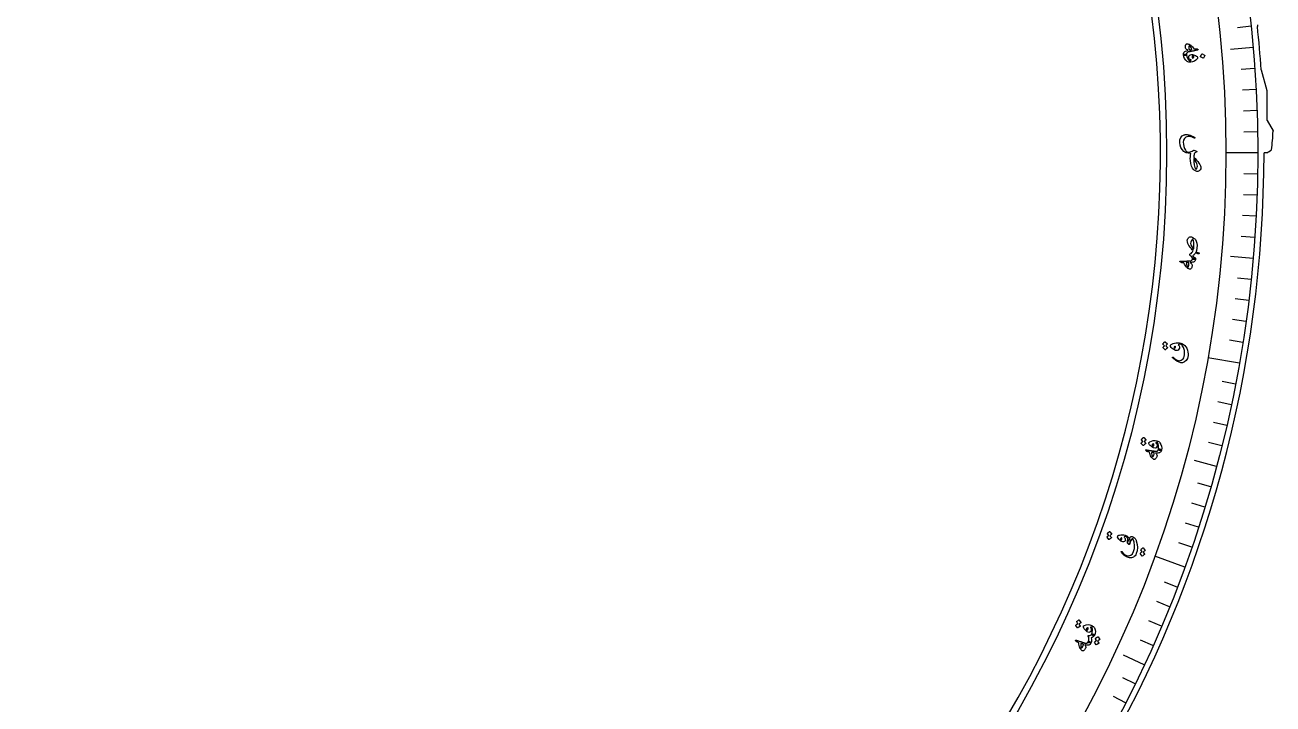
# Model space of a CAD drawing. Header units: millimetres. Extents: x -86 to 86, y -85 to 109.
# Drawn here: x -1.4 to 85.6, y -38.5 to 8.9 of the extents above; entities that cross this region are included whole.
import ezdxf

# ---------------------------------------------------------------- set-up
doc = ezdxf.new("R2010")
doc.units = ezdxf.units.MM
for name, color, linetype in [('CUT_INNER', 6, 'Continuous'), ('CUT_OUTER', 1, 'Continuous'), ('ENGRAVE', 7, 'Continuous'), ('ENGRAVE_FINE', 8, 'Continuous'), ('TEXT', 5, 'Continuous')]:
    doc.layers.add(name, color=color, linetype=linetype)

msp = doc.modelspace()

# ---------------------------------------------------------------- linework, layer by layer
at = {"layer": 'CUT_INNER'}
msp.add_arc((0, 0), 77.775, 126.210938, 87.539062, dxfattribs=at)
at = {"layer": 'CUT_OUTER'}
for points in [[(84.5401, 8.9359), (84.5401, 8.8291)], [(84.8015, 5.8024), (85.1929, 4.3671), (85.1937, 4.3639), (85.1938, 4.3606), (85.1938, 2.3331)], [(85.2136, 2.2587), (85.628, 1.5333), (85.6297, 1.53)], [(85.1937, 0.0044), (85.1901, 0.0043), (85, 0.0043)], [(85, 0.0043), (85, 0)]]:
    msp.add_lwpolyline(points, dxfattribs=at)
for centre, radius, start, end in [((0.7737, 0.0703), 84.2231, 3.902481, 5.969281), ((85.3438, 2.3331), 0.15, 180, 209.73801), ((72.5956, 1.9566), 13.041, 352.360025, 358.125299), ((0.0001, -0.0001), 84.9999, 179.936691, 0.00008), ((83.1932, 3.3555), 3.9029, 300.836831, 306.613407)]:
    msp.add_arc(centre, radius, start, end, dxfattribs=at)
at = {"layer": 'ENGRAVE'}
for points in [[(84.2447, 7.3705), (82.6612, 7.2319)], [(84.5665, 0), (82.3412, 0)], [(84.2447, -7.3705), (82.6612, -7.2319)], [(83.2817, -14.6848), (81.0903, -14.2984)], [(81.685, -21.8874), (80.1496, -21.476)], [(79.4665, -28.9234), (77.3754, -28.1623)], [(76.6433, -35.7393), (75.2027, -35.0676)]]:
    msp.add_lwpolyline(points, dxfattribs=at)
for radius in [84.5665, 82.3412, 78.2085]:
    msp.add_circle((0, 0), radius, dxfattribs=at)
at = {"layer": 'ENGRAVE_FINE'}
for points in [[(84.1032, 8.8396), (83.1548, 8.7399)], [(84.3605, 5.8991), (83.4091, 5.8325)], [(84.4506, 4.4259), (83.4982, 4.376)], [(84.515, 2.9513), (83.5619, 2.918)], [(84.5536, 1.4759), (83.6001, 1.4592)], [(84.5536, -1.4759), (83.6001, -1.4592)], [(84.515, -2.9513), (83.5619, -2.918)], [(84.4506, -4.4259), (83.4982, -4.376)], [(84.3605, -5.8991), (83.4091, -5.8325)], [(84.1032, -8.8396), (83.1548, -8.7399)], [(83.9362, -10.3061), (82.9896, -10.1898)], [(83.7435, -11.7694), (82.7991, -11.6367)], [(83.5253, -13.2291), (82.5834, -13.0799)], [(83.0128, -16.136), (82.0766, -15.9541)], [(82.7185, -17.5824), (81.7857, -17.3841)], [(82.3991, -19.0233), (81.4698, -18.8088)], [(82.0545, -20.4585), (81.1291, -20.2278)], [(81.2905, -23.3097), (80.3738, -23.0468)], [(80.8713, -24.7249), (79.9593, -24.446)], [(80.4275, -26.1325), (79.5205, -25.8378)], [(79.9592, -27.5322), (79.0575, -27.2217)], [(78.9496, -30.3059), (78.0593, -29.9641)], [(78.4087, -31.6792), (77.5244, -31.3219)], [(77.8439, -33.0428), (76.966, -32.6701)], [(77.2553, -34.3963), (76.3841, -34.0084)], [(76.0079, -37.0715), (75.1507, -36.6534)], [(75.3493, -38.3924), (74.4996, -37.9594)]]:
    msp.add_lwpolyline(points, dxfattribs=at)
at = {"layer": 'TEXT'}
for points in [[(80.3931, 7.2282), (80.4091, 7.2155), (80.4119, 7.2047), (80.4013, 7.1956), (80.3775, 7.1884), (80.363, 7.1854), (80.343, 7.1811), (80.3174, 7.1753), (80.2863, 7.1682), (80.2493, 7.1598), (80.2061, 7.1502), (80.1568, 7.1396), (80.1013, 7.1277), (80.0468, 7.1161), (79.998, 7.1057), (79.9548, 7.0965), (79.9174, 7.0887), (79.8859, 7.082), (79.8603, 7.0767), (79.8408, 7.0727), (79.8272, 7.0699), (79.742, 7.0501), (79.6765, 7.0268), (79.6307, 6.9998), (79.6046, 6.9693), (79.5952, 6.9485), (79.59, 6.924), (79.5891, 6.8956), (79.5923, 6.8635), (79.5908, 6.8442), (79.5828, 6.8288), (79.5681, 6.8172), (79.5468, 6.8096), (79.5208, 6.8053), (79.4942, 6.8039), (79.4671, 6.8055), (79.4394, 6.8099), (79.4156, 6.8166), (79.3976, 6.8247), (79.3854, 6.8342), (79.3791, 6.8451), (79.3744, 6.9068), (79.381, 6.961), (79.399, 7.0075), (79.4283, 7.0465), (79.4734, 7.0811), (79.5341, 7.1117), (79.6103, 7.1385), (79.7021, 7.1613), (79.6424, 7.1896), (79.5948, 7.2196), (79.5593, 7.2511), (79.5358, 7.2844), (79.5259, 7.3122), (79.52, 7.3454), (79.5181, 7.3841), (79.5201, 7.4281), (79.5262, 7.475), (79.5347, 7.5146), (79.5456, 7.547), (79.559, 7.5723), (79.5766, 7.5933), (79.5956, 7.6079), (79.6162, 7.6162), (79.6383, 7.618), (79.6663, 7.6151), (79.6977, 7.6087), (79.7323, 7.5988), (79.7703, 7.5852), (79.8087, 7.5698), (79.8394, 7.5559), (79.8625, 7.5438), (79.8779, 7.5333), (79.9427, 7.473), (80.0044, 7.4063), (80.0631, 7.3333), (80.1186, 7.2539), (80.1638, 7.2611), (80.2028, 7.2669), (80.2357, 7.2712), (80.2624, 7.2741), (80.285, 7.2748), (80.3055, 7.2726), (80.3239, 7.2675), (80.3401, 7.2595)], [(79.9757, 7.2242), (79.9384, 7.3075), (79.8955, 7.3771), (79.8469, 7.433), (79.7927, 7.4751), (79.7856, 7.4776), (79.7794, 7.4768), (79.7741, 7.4729), (79.7697, 7.4658), (79.7614, 7.4401), (79.7558, 7.4126), (79.753, 7.3832), (79.7528, 7.352), (79.7553, 7.319), (79.7605, 7.2841), (79.7684, 7.2474), (79.779, 7.2088), (79.7815, 7.2029), (79.7854, 7.1969), (79.7909, 7.1906), (79.7979, 7.1843), (79.8172, 7.1874), (79.8373, 7.1911), (79.8582, 7.1953), (79.88, 7.2), (79.9027, 7.2053), (79.9262, 7.2111), (79.9505, 7.2174), (79.9757, 7.2242)], [(80.371, 6.6544), (80.37, 6.6378), (80.3644, 6.6191), (80.3542, 6.5981), (80.3394, 6.575), (80.2483, 6.4739), (80.1424, 6.4003), (80.0218, 6.3541), (79.8865, 6.3351), (79.8151, 6.3368), (79.7509, 6.3464), (79.6937, 6.364), (79.6437, 6.3896), (79.5375, 6.4769), (79.4581, 6.5818), (79.4053, 6.7045), (79.3791, 6.8451), (79.3813, 6.8597), (79.3905, 6.8728), (79.4066, 6.8844), (79.4297, 6.8946), (79.4427, 6.8987), (79.4559, 6.9019), (79.4696, 6.9041), (79.4837, 6.9052), (79.4977, 6.9056), (79.5111, 6.9055), (79.524, 6.9049), (79.5363, 6.9038), (79.5579, 6.8993), (79.5744, 6.8911), (79.5859, 6.8791), (79.5923, 6.8635), (79.6228, 6.7266), (79.6675, 6.6093), (79.7265, 6.5114), (79.8, 6.4331), (79.833, 6.4398), (79.8591, 6.4468), (79.8783, 6.4542), (79.8907, 6.4619), (79.9011, 6.4708), (79.9078, 6.4788), (79.9106, 6.4859), (79.9097, 6.4921), (79.9078, 6.4963), (79.9055, 6.4995), (79.9026, 6.5018), (79.8992, 6.5032), (79.8506, 6.5222), (79.8121, 6.5473), (79.7839, 6.5787), (79.7659, 6.6162), (79.7478, 6.7281), (79.7718, 6.808), (79.8382, 6.8562), (79.947, 6.8726), (80.0106, 6.8685), (80.0774, 6.855), (80.1473, 6.8323), (80.2204, 6.8002), (80.2839, 6.7651), (80.3302, 6.729), (80.3592, 6.6922), (80.371, 6.6544)], [(80.1086, 6.7117), (80.1, 6.7347), (80.0808, 6.7518), (80.0511, 6.7629), (80.0108, 6.768), (80.0046, 6.7674), (80.0002, 6.7665), (79.9976, 6.7656), (79.9968, 6.7645), (79.9931, 6.7401), (79.992, 6.7157), (79.9936, 6.6911), (79.9979, 6.6665), (80.0043, 6.6451), (80.0124, 6.6277), (80.0223, 6.6143), (80.034, 6.605), (80.0698, 6.6349), (80.0942, 6.6626), (80.1071, 6.6882), (80.1086, 6.7117)], [(80.8603, 6.823), (80.8635, 6.8202), (80.8656, 6.8162), (80.8667, 6.8108), (80.8666, 6.8042), (80.8519, 6.756), (80.8327, 6.7102), (80.8092, 6.6667), (80.7813, 6.6256), (80.7768, 6.6215), (80.7722, 6.6195), (80.7675, 6.6195), (80.7625, 6.6217), (80.5732, 6.7193), (80.5685, 6.7231), (80.567, 6.7284), (80.5687, 6.7352), (80.5735, 6.7434), (80.5777, 6.7505), (80.5839, 6.7617), (80.5922, 6.777), (80.6025, 6.7964), (80.6148, 6.8202), (80.6291, 6.8487), (80.6453, 6.8818), (80.6636, 6.9197), (80.6667, 6.9248), (80.6701, 6.9275), (80.6736, 6.9278), (80.6774, 6.9257)], [(80.6013, -1.0356), (80.588, -1.1189), (80.5481, -1.1892), (80.4816, -1.2464), (80.3884, -1.2906), (80.353, -1.2951), (80.3135, -1.2906), (80.2701, -1.2771), (80.2226, -1.2546), (80.1769, -1.2289), (80.1389, -1.2057), (80.1086, -1.185), (80.086, -1.1669), (80.0019, -1.0618), (79.9371, -0.9204), (79.8914, -0.7426), (79.8645, -0.5285), (79.859, -0.3997), (79.8622, -0.2767), (79.8742, -0.1592), (79.8948, -0.0474), (79.7205, -0.021), (79.5804, 0.013), (79.4745, 0.0545), (79.4027, 0.1037), (79.2917, 0.2323), (79.2087, 0.3784), (79.1535, 0.542), (79.126, 0.7232), (79.1331, 0.9142), (79.1869, 1.0674), (79.2877, 1.183), (79.4355, 1.2611), (79.4585, 1.268), (79.4826, 1.2737), (79.5077, 1.2782), (79.5338, 1.2816), (79.5609, 1.2835), (79.5888, 1.2837), (79.6174, 1.282), (79.6468, 1.2787), (79.6989, 1.2712), (79.7502, 1.2614), (79.8009, 1.2492), (79.8508, 1.2346), (79.8999, 1.2177), (79.9479, 1.1987), (79.995, 1.1776), (80.041, 1.1543), (80.0597, 1.144), (80.0776, 1.1338), (80.0945, 1.1237), (80.1105, 1.1137), (80.1257, 1.1041), (80.1399, 1.0948), (80.1533, 1.086), (80.1657, 1.0776), (80.1728, 1.0716), (80.1772, 1.0653), (80.1789, 1.0586), (80.1779, 1.0516), (80.1752, 1.0442), (80.1716, 1.0385), (80.167, 1.0345), (80.1616, 1.0324), (80.1553, 1.0317), (80.1485, 1.0322), (80.141, 1.0339), (80.133, 1.0368), (80.1064, 1.0538), (80.0773, 1.0699), (80.0454, 1.0851), (80.0109, 1.0993), (79.9226, 1.1289), (79.8396, 1.1467), (79.7618, 1.1527), (79.6892, 1.1469), (79.5519, 1.1008), (79.4526, 1.0191), (79.3915, 0.9019), (79.3683, 0.7489), (79.3765, 0.6015), (79.4056, 0.4583), (79.4554, 0.3192), (79.5261, 0.1841), (79.5555, 0.1433), (79.591, 0.108), (79.6328, 0.0784), (79.6808, 0.0544), (79.6875, 0.0516), (79.6957, 0.0503), (79.7054, 0.0504), (79.7165, 0.052), (79.8229, 0.073), (79.9161, 0.1002), (79.9963, 0.1337), (80.0634, 0.1734), (80.0757, 0.1813), (80.0866, 0.186), (80.0959, 0.1873), (80.1038, 0.1854), (80.2989, 0.112), (80.3136, 0.1014), (80.3197, 0.0912), (80.3172, 0.0812), (80.306, 0.0715), (80.1563, -0.0166), (80.134, -0.0638), (80.117, -0.1242), (80.1053, -0.198), (80.0988, -0.2852), (80.1992, -0.3892), (80.2921, -0.4938), (80.3774, -0.5988), (80.4551, -0.7043), (80.5197, -0.8052), (80.5656, -0.8941), (80.5928, -0.971), (80.6013, -1.0356)], [(80.2479, -1.1478), (80.3045, -1.0755), (80.3391, -0.9995), (80.3516, -0.9199), (80.3421, -0.8368), (80.3114, -0.7465), (80.2601, -0.643), (80.1883, -0.5265), (80.0959, -0.3969), (80.0936, -0.6317), (80.1181, -0.8351), (80.1695, -1.007), (80.2479, -1.1478)], [(79.647, -6.1033), (79.6547, -6.0671), (79.6725, -6.0268), (79.7005, -5.9826), (79.7385, -5.9343), (79.78, -5.8924), (79.8211, -5.8654), (79.8616, -5.8532), (79.9016, -5.8558), (79.9412, -5.8689), (79.985, -5.8882), (80.0332, -5.9138), (80.0857, -5.9458), (80.1335, -5.9782), (80.17, -6.0053), (80.1954, -6.027), (80.2095, -6.0435), (80.2701, -6.1658), (80.3093, -6.3039), (80.327, -6.4579), (80.3231, -6.6277), (80.3197, -6.662), (80.3151, -6.696), (80.3093, -6.7295), (80.3023, -6.7627), (80.2944, -6.7953), (80.2855, -6.8273), (80.2759, -6.8585), (80.2653, -6.8891), (80.2863, -6.9022), (80.3247, -6.92), (80.3806, -6.9427), (80.454, -6.9703), (80.4682, -6.9772), (80.4758, -6.9878), (80.4768, -7.002), (80.4712, -7.0199), (80.4612, -7.0346), (80.4487, -7.0444), (80.4337, -7.0491), (80.4161, -7.0487), (80.3947, -7.0428), (80.3725, -7.0359), (80.3495, -7.028), (80.3257, -7.0192), (80.3012, -7.0092), (80.2762, -6.9981), (80.2507, -6.9856), (80.2248, -6.972), (80.1915, -7.0281), (80.1547, -7.0773), (80.1143, -7.1196), (80.0702, -7.1549), (80.0558, -7.1651), (80.0452, -7.1748), (80.0386, -7.1839), (80.0358, -7.1925), (80.0373, -7.1998), (80.0429, -7.2075), (80.0526, -7.2156), (80.0664, -7.224), (80.1358, -7.2656), (80.184, -7.309), (80.2113, -7.3541), (80.2174, -7.4008), (80.2152, -7.4068), (80.2097, -7.4127), (80.201, -7.4187), (80.1889, -7.4246), (80.1455, -7.4363), (80.1086, -7.4417), (80.0782, -7.4409), (80.0544, -7.4337), (80.0342, -7.4217), (80.0191, -7.4089), (80.0092, -7.3954), (80.0043, -7.3812), (79.9877, -7.32), (79.9549, -7.2624), (79.906, -7.2085), (79.8408, -7.1583), (79.8282, -7.1477), (79.8196, -7.1355), (79.815, -7.1215), (79.8145, -7.1058), (79.8182, -7.0891), (79.8262, -7.0746), (79.8385, -7.0623), (79.855, -7.0521), (79.914, -7.0128), (79.9657, -6.9602), (80.0102, -6.8944), (80.0474, -6.8154), (79.9967, -6.7591), (79.9494, -6.7043), (79.9055, -6.6511), (79.8651, -6.5994), (79.7654, -6.4513), (79.6958, -6.3194), (79.6563, -6.2035), (79.647, -6.1033)], [(80.0153, -6.0265), (79.9569, -6.0922), (79.9154, -6.1633), (79.8907, -6.2398), (79.8828, -6.3217), (79.8883, -6.3597), (79.9028, -6.4068), (79.9265, -6.463), (79.9592, -6.5284), (79.9773, -6.5619), (79.9945, -6.5928), (80.0106, -6.6208), (80.0258, -6.6462), (80.0402, -6.6687), (80.0539, -6.6886), (80.0669, -6.7056), (80.0793, -6.72), (80.0932, -6.6449), (80.1019, -6.5556), (80.1053, -6.4521), (80.1036, -6.3344), (80.0962, -6.221), (80.0829, -6.1326), (80.0638, -6.0691), (80.0388, -6.0307), (80.0333, -6.0247), (80.0275, -6.022), (80.0215, -6.0226), (80.0153, -6.0265)], [(79.151, -7.5939), (79.1375, -7.5787), (79.1368, -7.5676), (79.1488, -7.5608), (79.1735, -7.5581), (79.1883, -7.5579), (79.2088, -7.5573), (79.235, -7.5564), (79.2669, -7.5552), (79.3048, -7.5537), (79.349, -7.5523), (79.3994, -7.5509), (79.4561, -7.5494), (79.5119, -7.5479), (79.5618, -7.5466), (79.6058, -7.5455), (79.6441, -7.5446), (79.6763, -7.5439), (79.7024, -7.5433), (79.7223, -7.5429), (79.7362, -7.5426), (79.8236, -7.5386), (79.8922, -7.5275), (79.9421, -7.5091), (79.9733, -7.4836), (79.9863, -7.4648), (79.9958, -7.4414), (80.0018, -7.4136), (80.0043, -7.3812), (80.0092, -7.3623), (80.0199, -7.3485), (80.0364, -7.3397), (80.0586, -7.3359), (80.085, -7.3362), (80.1114, -7.3395), (80.1379, -7.3458), (80.1643, -7.3552), (80.1866, -7.366), (80.2029, -7.3773), (80.2131, -7.3889), (80.2174, -7.4008), (80.211, -7.4631), (80.1948, -7.5158), (80.1686, -7.5588), (80.1327, -7.5921), (80.082, -7.6182), (80.0167, -7.6374), (79.9369, -7.6498), (79.8424, -7.6554), (79.8959, -7.6944), (79.9371, -7.7327), (79.9661, -7.7706), (79.9829, -7.8079), (79.9874, -7.8372), (79.9869, -7.8711), (79.9814, -7.9097), (79.971, -7.9528), (79.9561, -7.9979), (79.9401, -8.0354), (79.923, -8.0653), (79.905, -8.0876), (79.8836, -8.1049), (79.8621, -8.1156), (79.8403, -8.1196), (79.8183, -8.1171), (79.7914, -8.1088), (79.7619, -8.0964), (79.7298, -8.0799), (79.6952, -8.0592), (79.6606, -8.0366), (79.6331, -8.0171), (79.6128, -8.0007), (79.5997, -7.9875), (79.5477, -7.9161), (79.4997, -7.8393), (79.4559, -7.757), (79.416, -7.6693), (79.3703, -7.668), (79.3309, -7.6664), (79.2978, -7.6645), (79.271, -7.6624), (79.2486, -7.6589), (79.2289, -7.653), (79.2118, -7.6446), (79.1973, -7.6339)], [(79.5619, -7.6667), (79.5831, -7.7551), (79.6122, -7.8313), (79.6493, -7.8952), (79.6945, -7.9468), (79.701, -7.9506), (79.7072, -7.9511), (79.7132, -7.9483), (79.7189, -7.9421), (79.7319, -7.9185), (79.7426, -7.8925), (79.751, -7.8642), (79.7571, -7.8336), (79.7608, -7.8007), (79.7623, -7.7654), (79.7614, -7.7278), (79.7581, -7.688), (79.7568, -7.6817), (79.754, -7.675), (79.7497, -7.6679), (79.7441, -7.6603), (79.7245, -7.6599), (79.7041, -7.6598), (79.6827, -7.66), (79.6604, -7.6607), (79.6372, -7.6616), (79.6131, -7.663), (79.588, -7.6646), (79.5619, -7.6667)], [(77.9535, -13.3533), (77.9511, -13.3499), (77.95, -13.3456), (77.9503, -13.3403), (77.952, -13.334), (77.9645, -13.3127), (77.9778, -13.2923), (77.9918, -13.2727), (78.0066, -13.254), (78.0223, -13.2361), (78.0391, -13.2187), (78.057, -13.202), (78.076, -13.186), (78.0814, -13.1832), (78.0868, -13.1824), (78.0922, -13.1838), (78.0975, -13.1872), (78.2567, -13.3288), (78.2586, -13.3322), (78.2578, -13.3367), (78.2544, -13.3423), (78.2485, -13.3489), (78.2433, -13.3532), (78.236, -13.3605), (78.2265, -13.3706), (78.2148, -13.3837), (78.2008, -13.3998), (78.1843, -13.4191), (78.1653, -13.4415), (78.1438, -13.4671), (78.2668, -13.5791), (78.2703, -13.5839), (78.2704, -13.5894), (78.2671, -13.5954), (78.2604, -13.602), (78.2546, -13.6077), (78.2457, -13.6168), (78.2339, -13.6292), (78.2191, -13.645), (78.2012, -13.6645), (78.1802, -13.6878), (78.1562, -13.7151), (78.1289, -13.7464), (78.1248, -13.7494), (78.121, -13.7503), (78.1176, -13.7493), (78.1145, -13.7462), (77.9634, -13.6028), (77.961, -13.5994), (77.96, -13.595), (77.9603, -13.5897), (77.962, -13.5835), (77.9717, -13.5652), (77.9824, -13.5477), (77.994, -13.5309), (78.0065, -13.5149), (78.0197, -13.4996), (78.0336, -13.485), (78.0482, -13.4712), (78.0633, -13.458)], [(78.4807, -13.4436), (78.4887, -13.4225), (78.5055, -13.4011), (78.531, -13.3794), (78.5654, -13.3574), (78.6551, -13.3153), (78.7583, -13.2856), (78.8752, -13.2683), (79.0056, -13.2634), (79.0729, -13.2669), (79.1402, -13.2763), (79.2073, -13.2918), (79.2744, -13.3134), (79.3802, -13.3666), (79.4716, -13.4374), (79.5486, -13.526), (79.6109, -13.6324), (79.6641, -13.7676), (79.697, -13.8986), (79.7096, -14.0252), (79.702, -14.1475), (79.6532, -14.3428), (79.5703, -14.491), (79.4533, -14.5918), (79.3027, -14.6453), (79.2541, -14.6488), (79.203, -14.6451), (79.1492, -14.6343), (79.0929, -14.6163), (79.0319, -14.5929), (78.9715, -14.5648), (78.9119, -14.532), (78.853, -14.4945), (78.7948, -14.4529), (78.737, -14.4074), (78.6798, -14.3582), (78.623, -14.3052), (78.6173, -14.298), (78.6142, -14.2909), (78.6137, -14.2841), (78.616, -14.2774), (78.62, -14.2705), (78.6243, -14.2651), (78.6289, -14.2612), (78.6339, -14.259), (78.6406, -14.2578), (78.6477, -14.2591), (78.6553, -14.2629), (78.6634, -14.2691), (78.7596, -14.3575), (78.8495, -14.425), (78.9333, -14.4715), (79.0109, -14.4969), (79.0863, -14.5044), (79.1585, -14.4961), (79.2276, -14.472), (79.2934, -14.432), (79.3529, -14.3748), (79.4, -14.3006), (79.4346, -14.2095), (79.4567, -14.1015), (79.4633, -14.0266), (79.4638, -13.9518), (79.4582, -13.8769), (79.4465, -13.8021), (79.4286, -13.7274), (79.4041, -13.653), (79.3733, -13.579), (79.336, -13.5053), (79.2993, -13.4467), (79.2613, -13.4019), (79.2218, -13.3707), (79.1809, -13.3532), (79.1397, -13.3474), (79.0993, -13.3509), (79.0597, -13.364), (79.0209, -13.3866), (79.0711, -13.4694), (79.0957, -13.5496), (79.0947, -13.6269), (79.0683, -13.7013), (79.01, -13.7712), (78.9318, -13.7995), (78.8336, -13.7863), (78.7156, -13.7316), (78.604, -13.657), (78.5277, -13.5842), (78.4866, -13.5131), (78.4807, -13.4436)], [(78.8037, -13.4869), (78.775, -13.5067), (78.7535, -13.5264), (78.7393, -13.5462), (78.7322, -13.5661), (78.7323, -13.584), (78.7386, -13.6027), (78.751, -13.6221), (78.7697, -13.6423), (78.7872, -13.6287), (78.8014, -13.6123), (78.8126, -13.5933), (78.8205, -13.5717), (78.8231, -13.5507), (78.8211, -13.5296), (78.8147, -13.5083), (78.8037, -13.4869)], [(76.4524, -20.0265), (76.4503, -20.0229), (76.4496, -20.0185), (76.4504, -20.0132), (76.4526, -20.0072), (76.4669, -19.987), (76.4819, -19.9679), (76.4976, -19.9496), (76.5139, -19.9323), (76.5311, -19.9158), (76.5493, -19.9), (76.5686, -19.8849), (76.5889, -19.8705), (76.5946, -19.8682), (76.6, -19.8679), (76.6052, -19.8698), (76.6102, -19.8736), (76.7566, -20.0283), (76.7582, -20.0319), (76.757, -20.0363), (76.7532, -20.0416), (76.7467, -20.0476), (76.7412, -20.0515), (76.7332, -20.0581), (76.7229, -20.0674), (76.7101, -20.0794), (76.6948, -20.0943), (76.6767, -20.112), (76.6558, -20.1327), (76.6322, -20.1562), (76.745, -20.2785), (76.7482, -20.2836), (76.7478, -20.2889), (76.744, -20.2946), (76.7367, -20.3006), (76.7304, -20.3058), (76.7209, -20.3141), (76.708, -20.3255), (76.6919, -20.3399), (76.6724, -20.3577), (76.6495, -20.3792), (76.6231, -20.4043), (76.5933, -20.433), (76.5889, -20.4356), (76.5851, -20.4363), (76.5817, -20.4349), (76.5789, -20.4316), (76.4408, -20.2758), (76.4387, -20.2722), (76.438, -20.2677), (76.4388, -20.2625), (76.441, -20.2564), (76.4523, -20.239), (76.4645, -20.2225), (76.4774, -20.2068), (76.4913, -20.192), (76.5058, -20.1779), (76.5209, -20.1646), (76.5366, -20.152), (76.5528, -20.1402)], [(76.7554, -20.7644), (76.7447, -20.7471), (76.7458, -20.7361), (76.7588, -20.7314), (76.7836, -20.7329), (76.7982, -20.7352), (76.8185, -20.7381), (76.8445, -20.7416), (76.8762, -20.7457), (76.9138, -20.7506), (76.9576, -20.7566), (77.0075, -20.7637), (77.0637, -20.7717), (77.1189, -20.7796), (77.1683, -20.7867), (77.2119, -20.793), (77.2497, -20.7985), (77.2816, -20.8032), (77.3074, -20.807), (77.3272, -20.8099), (77.3409, -20.812), (77.4277, -20.8227), (77.4972, -20.8233), (77.5495, -20.8136), (77.5846, -20.7937), (77.6005, -20.7773), (77.6138, -20.7558), (77.6244, -20.7294), (77.6323, -20.6979), (77.6403, -20.6801), (77.6531, -20.6682), (77.6708, -20.6623), (77.6934, -20.6623), (77.7194, -20.667), (77.7449, -20.6747), (77.7699, -20.6854), (77.7944, -20.699), (77.8145, -20.7135), (77.8287, -20.7273), (77.8368, -20.7405), (77.839, -20.753), (77.8223, -20.8133), (77.7975, -20.8625), (77.7645, -20.9005), (77.7234, -20.9273), (77.6691, -20.9445), (77.6015, -20.9525), (77.5207, -20.9514), (77.4267, -20.9411), (77.4728, -20.9884), (77.507, -21.0332), (77.5293, -21.0753), (77.5396, -21.1149), (77.5391, -21.1446), (77.5329, -21.1779), (77.5211, -21.215), (77.5036, -21.2558), (77.4813, -21.2978), (77.4592, -21.332), (77.4374, -21.3586), (77.4158, -21.3776), (77.3919, -21.391), (77.3689, -21.398), (77.3467, -21.3983), (77.3255, -21.3921), (77.3003, -21.3795), (77.2733, -21.3623), (77.2445, -21.3406), (77.2138, -21.3144), (77.1835, -21.2863), (77.1597, -21.2625), (77.1424, -21.2429), (77.1317, -21.2277), (77.0924, -21.1486), (77.058, -21.0648), (77.0285, -20.9763), (77.004, -20.8832), (76.9591, -20.8742), (76.9206, -20.866), (76.8882, -20.8587), (76.8622, -20.852), (76.8407, -20.8448), (76.8223, -20.8357), (76.8068, -20.8246), (76.7943, -20.8116)], [(76.9691, -20.24), (76.9755, -20.2249), (76.987, -20.2093), (77.0035, -20.1931), (77.0251, -20.1765), (77.1441, -20.1122), (77.2682, -20.078), (77.3973, -20.074), (77.5313, -20.1003), (77.5983, -20.1252), (77.6558, -20.1553), (77.704, -20.1908), (77.7429, -20.2315), (77.8142, -20.3495), (77.854, -20.4758), (77.8623, -20.6103), (77.839, -20.753), (77.832, -20.7661), (77.8189, -20.7754), (77.7997, -20.781), (77.7745, -20.7827), (77.7609, -20.7823), (77.7474, -20.7807), (77.7338, -20.7781), (77.7201, -20.7744), (77.7069, -20.77), (77.6943, -20.7653), (77.6824, -20.7604), (77.6712, -20.7551), (77.6524, -20.7435), (77.6397, -20.7301), (77.633, -20.7148), (77.6323, -20.6979), (77.6501, -20.558), (77.6474, -20.4319), (77.6244, -20.3196), (77.5809, -20.2213), (77.5476, -20.2167), (77.5206, -20.2148), (77.5, -20.2154), (77.4858, -20.2186), (77.473, -20.2235), (77.4641, -20.2289), (77.4591, -20.2346), (77.4579, -20.2408), (77.4583, -20.2453), (77.4594, -20.2492), (77.4614, -20.2523), (77.4641, -20.2547), (77.5037, -20.2887), (77.5317, -20.3252), (77.5479, -20.3642), (77.5523, -20.4056), (77.5319, -20.5173), (77.4823, -20.5846), (77.4035, -20.6075), (77.2956, -20.586), (77.2371, -20.5606), (77.1788, -20.5254), (77.1206, -20.4806), (77.0626, -20.426), (77.0145, -20.372), (76.9829, -20.323), (76.9677, -20.279), (76.9691, -20.24)], [(77.1975, -20.3809), (77.1979, -20.4053), (77.2103, -20.4277), (77.2345, -20.4481), (77.2707, -20.4664), (77.2768, -20.4679), (77.2812, -20.4686), (77.284, -20.4686), (77.2851, -20.4678), (77.2968, -20.4462), (77.306, -20.4236), (77.3127, -20.4001), (77.3169, -20.3756), (77.318, -20.3533), (77.3161, -20.3343), (77.3112, -20.3184), (77.3033, -20.3058), (77.2596, -20.3219), (77.2274, -20.3397), (77.2067, -20.3594), (77.1975, -20.3809)], [(77.1483, -20.9051), (77.1543, -20.9958), (77.1702, -21.0758), (77.1961, -21.145), (77.232, -21.2035), (77.2377, -21.2083), (77.2438, -21.2099), (77.2501, -21.2081), (77.2568, -21.2029), (77.2736, -21.1818), (77.2885, -21.158), (77.3015, -21.1315), (77.3127, -21.1024), (77.3219, -21.0705), (77.3292, -21.036), (77.3346, -20.9988), (77.3381, -20.959), (77.3378, -20.9526), (77.3362, -20.9455), (77.3332, -20.9378), (77.3289, -20.9294), (77.3097, -20.9257), (77.2896, -20.9221), (77.2685, -20.9188), (77.2464, -20.9157), (77.2233, -20.9127), (77.1993, -20.91), (77.1743, -20.9074), (77.1483, -20.9051)], [(74.0815, -26.582), (74.0797, -26.5782), (74.0794, -26.5738), (74.0806, -26.5686), (74.0833, -26.5628), (74.0993, -26.5441), (74.1159, -26.5264), (74.1331, -26.5097), (74.1509, -26.4939), (74.1694, -26.4791), (74.1889, -26.465), (74.2094, -26.4518), (74.2309, -26.4393), (74.2368, -26.4375), (74.2422, -26.4378), (74.2472, -26.44), (74.2519, -26.4443), (74.3842, -26.6109), (74.3854, -26.6146), (74.3839, -26.6189), (74.3796, -26.6237), (74.3726, -26.6292), (74.3668, -26.6325), (74.3583, -26.6383), (74.3472, -26.6466), (74.3335, -26.6574), (74.3169, -26.6708), (74.2974, -26.6868), (74.2748, -26.7054), (74.2492, -26.7267), (74.3509, -26.8581), (74.3536, -26.8634), (74.3528, -26.8687), (74.3485, -26.874), (74.3407, -26.8793), (74.334, -26.8839), (74.3238, -26.8913), (74.31, -26.9014), (74.2927, -26.9143), (74.2717, -26.9303), (74.247, -26.9495), (74.2186, -26.9721), (74.1864, -26.9979), (74.1818, -27.0001), (74.1779, -27.0004), (74.1747, -26.9988), (74.1722, -26.9952), (74.0483, -26.8283), (74.0465, -26.8245), (74.0462, -26.82), (74.0474, -26.8149), (74.0501, -26.8091), (74.0629, -26.7929), (74.0764, -26.7775), (74.0907, -26.7631), (74.1058, -26.7496), (74.1215, -26.737), (74.1377, -26.7251), (74.1544, -26.714), (74.1716, -26.7038)], [(74.9103, -26.6788), (75.0138, -26.6578), (75.1166, -26.6537), (75.2188, -26.6666), (75.3203, -26.6964), (75.3424, -26.7047), (75.364, -26.7135), (75.3851, -26.723), (75.4057, -26.733), (75.4255, -26.7436), (75.4446, -26.7547), (75.4629, -26.7663), (75.4804, -26.7784), (75.5856, -26.88), (75.6421, -27.0046), (75.6499, -27.1522), (75.6087, -27.3226), (75.6041, -27.3304), (75.5977, -27.3338), (75.5894, -27.3327), (75.5793, -27.3271), (75.5562, -27.3093), (75.5312, -27.287), (75.5044, -27.2602), (75.4757, -27.2289), (75.4711, -27.2229), (75.4683, -27.2162), (75.4673, -27.2088), (75.4681, -27.2009), (75.4878, -27.0692), (75.4897, -26.9596), (75.4737, -26.8722), (75.44, -26.8069), (75.4225, -26.7909), (75.3993, -26.7811), (75.3705, -26.7775), (75.336, -26.78), (75.3184, -26.7826), (75.3027, -26.7858), (75.2888, -26.7897), (75.2767, -26.7942), (75.266, -26.7992), (75.2563, -26.8046), (75.2476, -26.8102), (75.2398, -26.8163), (75.2742, -26.8553), (75.2999, -26.8919), (75.3171, -26.926), (75.3256, -26.9578), (75.3262, -27.0262), (75.3063, -27.0801), (75.2661, -27.1194), (75.2056, -27.1441), (75.1465, -27.1494), (75.0857, -27.1367), (75.0231, -27.1061), (74.9588, -27.0576), (74.8723, -26.972), (74.8161, -26.8944), (74.7901, -26.8247), (74.7945, -26.7627), (74.8083, -26.7363), (74.8322, -26.7136), (74.8662, -26.6944), (74.9103, -26.6788)], [(74.9794, -26.9443), (74.9773, -26.958), (74.9798, -26.9746), (74.987, -26.9942), (74.9988, -27.0167), (75.0064, -27.0241), (75.0161, -27.0267), (75.0278, -27.0243), (75.0417, -27.017), (75.071, -26.9908), (75.0865, -26.9589), (75.0883, -26.9215), (75.0762, -26.8786), (75.0729, -26.8736), (75.0688, -26.8709), (75.064, -26.8704), (75.0583, -26.8721), (75.0283, -26.8912), (75.0051, -26.9096), (74.9888, -26.9273), (74.9794, -26.9443)], [(75.4861, -27.2352), (75.495, -27.2014), (75.5049, -27.1673), (75.5158, -27.133), (75.5277, -27.0984), (75.5408, -27.0637), (75.5551, -27.0291), (75.5705, -26.9947), (75.5872, -26.9603), (75.6214, -26.8975), (75.6572, -26.8468), (75.6947, -26.8084), (75.7337, -26.7823), (75.7568, -26.7745), (75.7828, -26.7737), (75.8116, -26.7799), (75.8433, -26.7932), (75.9071, -26.8284), (75.9578, -26.8615), (75.9954, -26.8926), (76.0198, -26.9215), (76.039, -26.9541), (76.0573, -26.992), (76.0745, -27.0353), (76.0908, -27.084), (76.1488, -27.3274), (76.1679, -27.5572), (76.1481, -27.7731), (76.0896, -27.9747), (76.0513, -28.0525), (76.0053, -28.1192), (75.9516, -28.1746), (75.8904, -28.2188), (75.8241, -28.251), (75.7557, -28.2705), (75.685, -28.2772), (75.612, -28.2712), (75.5367, -28.2529), (75.4588, -28.2229), (75.3783, -28.181), (75.2953, -28.1273), (75.2534, -28.0966), (75.2142, -28.0649), (75.1778, -28.0322), (75.1442, -27.9985), (75.113, -27.964), (75.0842, -27.9289), (75.0575, -27.8932), (75.0332, -27.857), (75.028, -27.8442), (75.0272, -27.8339), (75.0308, -27.8262), (75.0389, -27.8211), (75.0503, -27.8186), (75.0609, -27.8198), (75.0708, -27.8249), (75.0798, -27.8338), (75.1587, -27.9301), (75.2383, -28.0062), (75.3188, -28.0621), (75.4002, -28.0977), (75.5675, -28.1224), (75.7076, -28.0844), (75.8205, -27.9837), (75.9058, -27.8202), (75.9566, -27.6169), (75.9652, -27.3992), (75.9317, -27.1674), (75.8558, -26.9217), (75.8532, -26.9181), (75.8495, -26.9163), (75.8449, -26.9164), (75.8393, -26.9184), (75.7879, -26.9603), (75.7321, -27.0424), (75.6719, -27.1647), (75.6071, -27.3271), (75.603, -27.3348), (75.5982, -27.3378), (75.5925, -27.336), (75.586, -27.3296)], [(76.4051, -27.7206), (76.4033, -27.7168), (76.4031, -27.7122), (76.4044, -27.7069), (76.4072, -27.7009), (76.4235, -27.6815), (76.4405, -27.6632), (76.4579, -27.6459), (76.476, -27.6296), (76.4948, -27.6142), (76.5146, -27.5996), (76.5354, -27.5858), (76.5571, -27.5729), (76.563, -27.571), (76.5685, -27.5712), (76.5735, -27.5735), (76.5781, -27.5779), (76.7086, -27.7484), (76.7098, -27.7521), (76.7082, -27.7566), (76.7038, -27.7616), (76.6967, -27.7672), (76.6908, -27.7707), (76.6822, -27.7768), (76.6709, -27.7854), (76.657, -27.7966), (76.6402, -27.8104), (76.6203, -27.827), (76.5974, -27.8464), (76.5715, -27.8684), (76.6717, -28.0029), (76.6743, -28.0083), (76.6734, -28.0138), (76.669, -28.0193), (76.6612, -28.0248), (76.6544, -28.0296), (76.644, -28.0372), (76.63, -28.0477), (76.6125, -28.0611), (76.5912, -28.0777), (76.5662, -28.0977), (76.5373, -28.1211), (76.5046, -28.1479), (76.5, -28.1502), (76.4961, -28.1505), (76.4929, -28.1489), (76.4904, -28.1452), (76.3683, -27.9743), (76.3666, -27.9704), (76.3663, -27.9658), (76.3676, -27.9605), (76.3705, -27.9545), (76.3835, -27.9378), (76.3973, -27.9219), (76.4118, -27.907), (76.4271, -27.893), (76.4431, -27.8799), (76.4595, -27.8675), (76.4764, -27.856), (76.4939, -27.8453)], [(71.9324, -32.7379), (71.9309, -32.734), (71.931, -32.7295), (71.9326, -32.7245), (71.9358, -32.7189), (71.9533, -32.7015), (71.9714, -32.6851), (71.9899, -32.6698), (72.009, -32.6555), (72.0287, -32.6421), (72.0494, -32.6297), (72.0709, -32.6181), (72.0934, -32.6074), (72.0994, -32.6061), (72.1048, -32.6068), (72.1096, -32.6094), (72.1139, -32.6141), (72.2318, -32.7914), (72.2327, -32.7952), (72.2308, -32.7994), (72.2262, -32.8039), (72.2188, -32.8088), (72.2126, -32.8116), (72.2037, -32.8168), (72.1919, -32.8242), (72.1773, -32.8339), (72.1597, -32.8459), (72.1388, -32.8603), (72.1148, -32.8771), (72.0875, -32.8963), (72.1779, -33.036), (72.1801, -33.0415), (72.1788, -33.0468), (72.1741, -33.0517), (72.1659, -33.0564), (72.1588, -33.0604), (72.148, -33.067), (72.1334, -33.076), (72.115, -33.0875), (72.0928, -33.1017), (72.0666, -33.119), (72.0363, -33.1392), (72.0021, -33.1625), (71.9973, -33.1643), (71.9934, -33.1643), (71.9903, -33.1624), (71.9881, -33.1586), (71.8785, -32.9815), (71.8771, -32.9776), (71.8771, -32.9732), (71.8788, -32.9681), (71.882, -32.9625), (71.8961, -32.9473), (71.9109, -32.9331), (71.9263, -32.9199), (71.9425, -32.9076), (71.9592, -32.8962), (71.9764, -32.8856), (71.994, -32.8759), (72.012, -32.867)], [(72.4052, -33.0361), (72.4141, -33.0223), (72.428, -33.0089), (72.4471, -32.9958), (72.4711, -32.9831), (72.5994, -32.94), (72.7275, -32.9274), (72.8554, -32.9454), (72.983, -32.9941), (73.0447, -33.03), (73.0963, -33.0695), (73.1378, -33.1126), (73.1691, -33.1594), (73.2194, -33.2878), (73.2371, -33.419), (73.2224, -33.553), (73.1752, -33.6896), (73.1661, -33.7014), (73.1516, -33.7083), (73.1317, -33.7105), (73.1066, -33.708), (73.0933, -33.7052), (73.0801, -33.7014), (73.0672, -33.6965), (73.0544, -33.6905), (73.0421, -33.6839), (73.0305, -33.6772), (73.0196, -33.6702), (73.0094, -33.6632), (72.9929, -33.6485), (72.9827, -33.6331), (72.9787, -33.617), (72.9809, -33.6001), (73.0222, -33.4653), (73.041, -33.3406), (73.0374, -33.2261), (73.0113, -33.1218), (72.9792, -33.1116), (72.953, -33.1051), (72.9326, -33.1022), (72.918, -33.103), (72.9046, -33.1057), (72.8949, -33.1094), (72.8889, -33.1142), (72.8868, -33.1201), (72.8863, -33.1246), (72.8868, -33.1286), (72.8882, -33.132), (72.8905, -33.1348), (72.9238, -33.1751), (72.9451, -33.2158), (72.9544, -33.257), (72.9517, -33.2986), (72.9126, -33.4052), (72.8523, -33.463), (72.7707, -33.4722), (72.6681, -33.4326), (72.6148, -33.3977), (72.5633, -33.3531), (72.5136, -33.299), (72.4657, -33.2353), (72.4275, -33.1739), (72.4046, -33.1203), (72.3972, -33.0743), (72.4052, -33.0361)], [(72.6063, -33.2138), (72.6026, -33.238), (72.6109, -33.2622), (72.6314, -33.2864), (72.6639, -33.3106), (72.6697, -33.3131), (72.6739, -33.3145), (72.6766, -33.315), (72.6779, -33.3144), (72.6931, -33.2951), (72.706, -33.2744), (72.7166, -33.2524), (72.7248, -33.2289), (72.7297, -33.2072), (72.7311, -33.1881), (72.7289, -33.1716), (72.7233, -33.1578), (72.6775, -33.1662), (72.6427, -33.1784), (72.619, -33.1942), (72.6063, -33.2138)], [(72.9809, -33.6001), (72.9943, -33.5855), (73.0059, -33.5756), (73.0157, -33.5704), (73.0236, -33.5699), (73.034, -33.5728), (73.0462, -33.5777), (73.0599, -33.5847), (73.0754, -33.5937), (73.1236, -33.6259), (73.1563, -33.6526), (73.1735, -33.6739), (73.1752, -33.6896), (73.14, -33.7444), (73.0882, -33.7916), (73.02, -33.8311), (72.9353, -33.8629), (72.9621, -33.9431), (72.9701, -34.0291), (72.9592, -34.121), (72.9294, -34.2185), (72.9227, -34.2275), (72.9129, -34.2326), (72.9, -34.2339), (72.8839, -34.2315), (72.7854, -34.2063), (72.7744, -34.2035), (72.7639, -34.1976), (72.7539, -34.1885), (72.7443, -34.1765), (72.738, -34.1648), (72.7344, -34.1527), (72.7337, -34.1404), (72.7357, -34.1276), (72.7706, -34.0111), (72.7833, -33.9079), (72.774, -33.8181), (72.7425, -33.7419), (72.7377, -33.7324), (72.7356, -33.7229), (72.7361, -33.7133), (72.7393, -33.7037), (72.7444, -33.6957), (72.7509, -33.6913), (72.7586, -33.6905), (72.7677, -33.6932), (72.7759, -33.6967), (72.7833, -33.6991), (72.7899, -33.7005), (72.7956, -33.7009), (72.8559, -33.6847), (72.907, -33.6625), (72.9486, -33.6343), (72.9809, -33.6001)], [(73.2371, -33.9185), (73.2357, -33.9145), (73.2358, -33.91), (73.2375, -33.9048), (73.2408, -33.8991), (73.2587, -33.8814), (73.277, -33.8647), (73.2959, -33.8491), (73.3152, -33.8345), (73.3352, -33.8209), (73.3562, -33.8082), (73.378, -33.7964), (73.4006, -33.7855), (73.4067, -33.7841), (73.4121, -33.7848), (73.4169, -33.7875), (73.4211, -33.7923), (73.5369, -33.9726), (73.5377, -33.9764), (73.5358, -33.9806), (73.531, -33.9852), (73.5235, -33.9902), (73.5173, -33.9931), (73.5083, -33.9984), (73.4963, -34.0059), (73.4815, -34.0158), (73.4637, -34.028), (73.4425, -34.0427), (73.4181, -34.0599), (73.3904, -34.0795), (73.4791, -34.2214), (73.4812, -34.227), (73.4799, -34.2324), (73.4751, -34.2374), (73.4668, -34.2422), (73.4596, -34.2463), (73.4487, -34.253), (73.4339, -34.2622), (73.4153, -34.2739), (73.3928, -34.2884), (73.3662, -34.306), (73.3355, -34.3267), (73.3008, -34.3503), (73.296, -34.3522), (73.2921, -34.3522), (73.289, -34.3503), (73.2869, -34.3465), (73.1795, -34.1665), (73.1781, -34.1625), (73.1782, -34.1579), (73.18, -34.1528), (73.1833, -34.1471), (73.1976, -34.1316), (73.2127, -34.1171), (73.2284, -34.1036), (73.2448, -34.0911), (73.2617, -34.0795), (73.2791, -34.0687), (73.2969, -34.0588), (73.3151, -34.0498)], [(71.8608, -34.0377), (71.8533, -34.0188), (71.8564, -34.0082), (71.87, -34.0059), (71.8942, -34.0117), (71.9082, -34.0166), (71.9277, -34.023), (71.9526, -34.0311), (71.983, -34.0407), (72.0192, -34.0522), (72.0612, -34.0659), (72.1091, -34.0817), (72.1629, -34.0996), (72.2159, -34.1171), (72.2632, -34.1329), (72.305, -34.1468), (72.3413, -34.1589), (72.3719, -34.1692), (72.3966, -34.1775), (72.4155, -34.1839), (72.4286, -34.1883), (72.5122, -34.2143), (72.5805, -34.2271), (72.6337, -34.2269), (72.6717, -34.2135), (72.6903, -34.2002), (72.7072, -34.1814), (72.7223, -34.1572), (72.7357, -34.1276), (72.7467, -34.1116), (72.7614, -34.1022), (72.7799, -34.0995), (72.8022, -34.1035), (72.8269, -34.1128), (72.8506, -34.1249), (72.8733, -34.1398), (72.895, -34.1575), (72.9122, -34.1753), (72.9237, -34.1914), (72.9294, -34.2058), (72.9294, -34.2185), (72.9022, -34.2749), (72.8691, -34.3189), (72.8299, -34.3505), (72.7847, -34.3696), (72.7282, -34.3769), (72.6603, -34.3728), (72.5809, -34.3574), (72.4902, -34.3306), (72.5273, -34.3853), (72.553, -34.4354), (72.5674, -34.4809), (72.5706, -34.5217), (72.5648, -34.5508), (72.5528, -34.5825), (72.5346, -34.6169), (72.5101, -34.654), (72.4807, -34.6913), (72.4529, -34.7211), (72.4268, -34.7434), (72.4022, -34.7582), (72.3763, -34.7673), (72.3524, -34.77), (72.3305, -34.7664), (72.3107, -34.7566), (72.2882, -34.7396), (72.2646, -34.7179), (72.2401, -34.6915), (72.2145, -34.6602), (72.1897, -34.6272), (72.1705, -34.5996), (72.1569, -34.5773), (72.1491, -34.5604), (72.1244, -34.4756), (72.1054, -34.387), (72.0921, -34.2947), (72.0845, -34.1987), (72.0419, -34.1819), (72.0054, -34.167), (71.9749, -34.154), (71.9504, -34.1429), (71.9306, -34.132), (71.914, -34.1198), (71.9008, -34.1061), (71.8908, -34.0911)], [(72.2226, -34.2458), (72.2124, -34.3362), (72.2139, -34.4177), (72.2271, -34.4905), (72.2521, -34.5544), (72.2569, -34.5601), (72.2626, -34.5627), (72.2692, -34.5621), (72.2766, -34.5582), (72.2969, -34.5404), (72.3158, -34.5196), (72.3333, -34.4959), (72.3494, -34.4691), (72.3641, -34.4394), (72.3774, -34.4068), (72.3894, -34.3711), (72.3999, -34.3325), (72.4007, -34.3262), (72.4004, -34.3189), (72.3988, -34.3108), (72.396, -34.3018), (72.3778, -34.2947), (72.3586, -34.2877), (72.3385, -34.2806), (72.3173, -34.2736), (72.2951, -34.2667), (72.2719, -34.2597), (72.2478, -34.2528), (72.2226, -34.2458)]]:
    msp.add_lwpolyline(points, close=True, dxfattribs=at)

doc.saveas('drawing.dxf')
